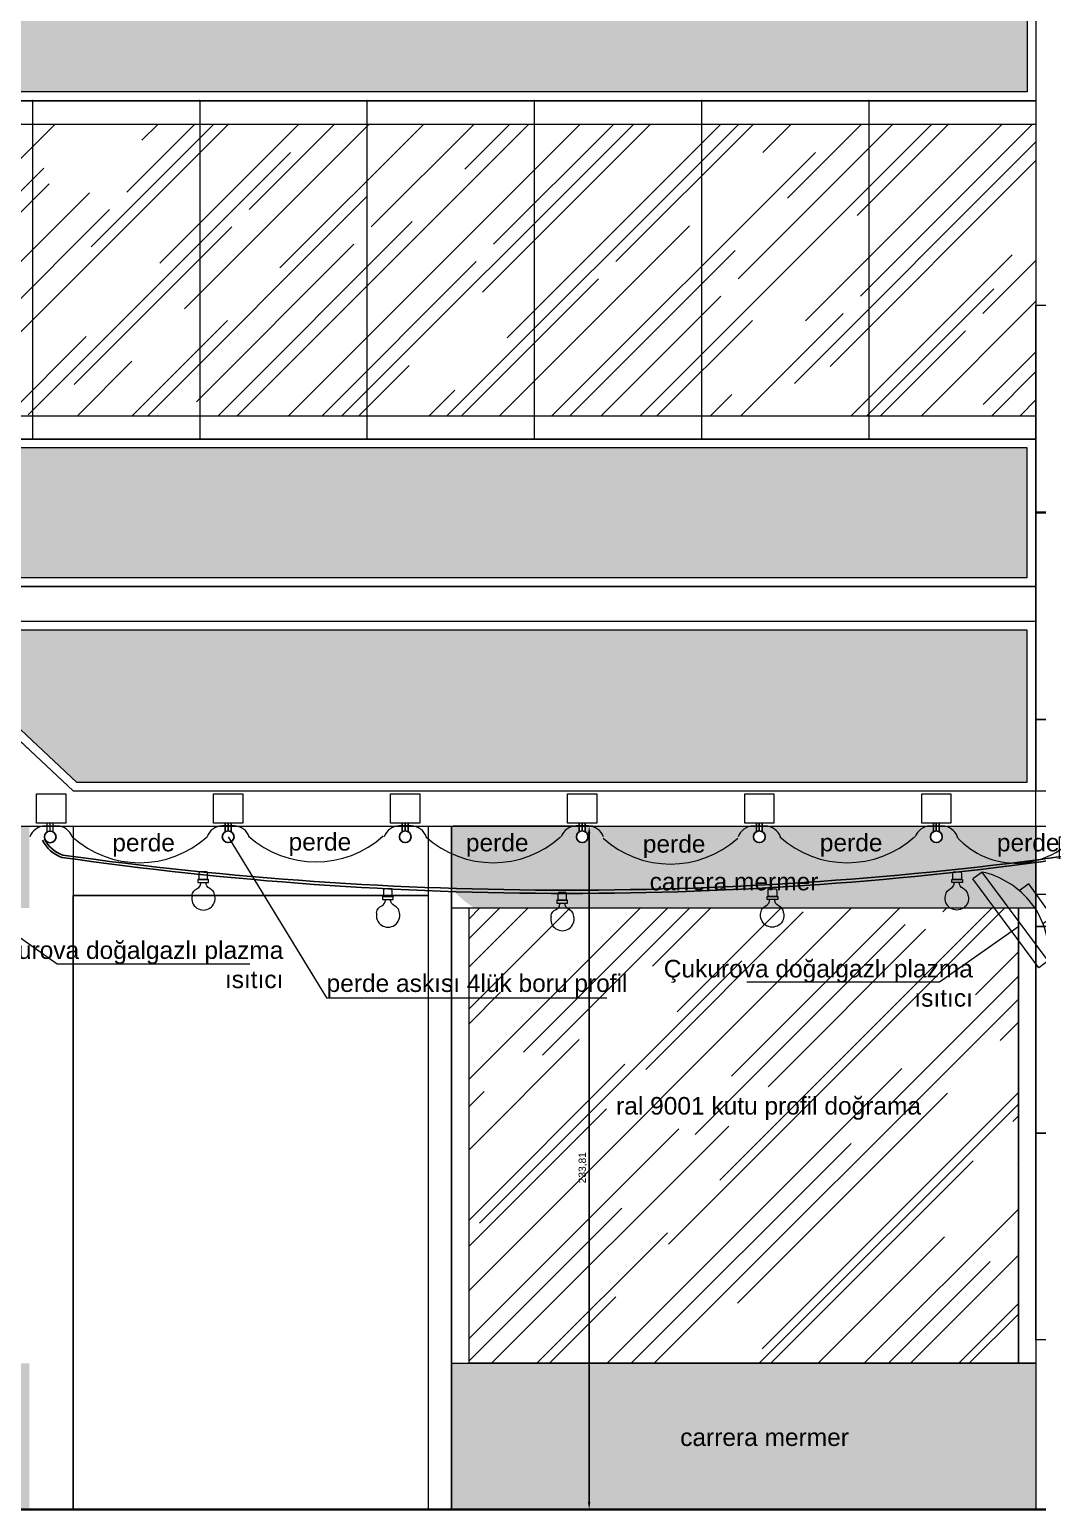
# Model space of a CAD drawing. Header units: millimetres. Extents: x 54215 to 67697, y 23496 to 56611.
# Drawn here: x 57483 to 57827, y 25273 to 25780 of the extents above; entities that cross this region are included whole.
import ezdxf

# ---------------------------------------------------------------- set-up
doc = ezdxf.new("R2010")
doc.units = ezdxf.units.MM
for name, color, linetype, lineweight in [('no3_ahsap gorunus arka kalın', 43, 'Continuous', 15), ('no3_duvar kaplama', 8, 'Continuous', 0), ('no3_duvar mevcut', 4, 'Continuous', 35), ('no3_elektrik işaretleri', 10, 'Continuous', 0), ('no3_kutuprofil kesit', 74, 'Continuous', 18), ('no3_mermer gorunus arka', 41, 'Continuous', 13), ('no3_tavan aydınlatma', 50, 'Continuous', 13), ('no3_yazı duvar', 152, 'Continuous', 0), ('no3_ölçü tefriş', 252, 'Continuous', 0)]:
    doc.layers.add(name, color=color, linetype=linetype, lineweight=lineweight)
doc.layers.add('no3_doğrama gorunus', color=7, linetype='Continuous', lineweight=0, true_color=0x004d4d)
doc.layers.add('no3_tefriş ön ince', color=7, linetype='Continuous', lineweight=18, true_color=0x8c1aff)
doc.styles.get("Standard").update_dxf_attribs({"font": 'arial.ttf'})
doc.dimstyles.new('ISO-25', dxfattribs={"dimtxt": 2.5, "dimasz": 2.5, "dimexe": 1.25, "dimexo": 0.625, "dimtad": 1, "dimtxsty": 'Standard', "dimcen": 2.5, "dimadec": 0, "dimazin": 0, "dimtfac": 1, "dimtmove": 0, "dimatfit": 3, "dimfxl": 1, "dimarcsym": 0})
pattern_1 = [(45, (40994.20118553095, 47595.47906742794), (21.55261469056598, 57.47363917484257), [381, -50.8, 127, -25.4]), (45, (41009.10841069192, 47628.34680483107), (-41.84799352418225, 5.926969039905642), [76.2, -8.382, 152.4, -19.05]), (45, (40987.9150062462, 47619.72575895483), (81.36112045688655, 105.4282068613518), [203.2, -35.56, 101.6, -25.4])]
pattern_2 = [(37.50000000000001, (40994.20118553095, 47595.47906742794), (-0.1600031295984046, 4.894132373293421), [0, -3.860799999999998, 0, -4.318000000000001, 0, -4.1275]), (7.499999999999999, (40994.20118553095, 47595.47906742794), (4.495232831380027, 7.168251005683542), [0, -2.0828, 0, -3.4798, 0, -1.333499999999999]), (327.5, (40991.07698553096, 47595.47906742794), (7.909923702414577, 0.0143718467854576), [0, -1.27, 0, -4.572, 0, -5.968999999999998]), (317.5, (40991.07698553096, 47595.47906742794), (7.635564524722973, 2.229293232572163), [0, -0.635, 0, -2.997199999999999, 0, -3.428999999999998])]

# ---------------------------------------------------------------- blocks, each defined once
blk = doc.blocks.new('dwgty k')
for p, q in [((16497.80880864298, -22077.35399514896), (16493.5775653068, -22077.35399514896)), ((16558.39214197631, -22077.32028720609), (16554.16089864013, -22077.32028720609)), ((16618.97547530964, -22077.32028720609), (16614.74423197346, -22077.32028720609)), ((16679.55880864296, -22077.32028720609), (16675.3275653068, -22077.32028720609)), ((16740.14214197631, -22077.35399514896), (16735.91089864013, -22077.35399514896)), ((16800.72547530964, -22077.35399514896), (16796.49423197346, -22077.35399514896)), ((16855.50152461314, -22077.32028720609), (16851.27028127696, -22077.32028720609))]:
    blk.add_line(p, q)
for centre, radius, start, end in [((16493.70619222916, -22082.9345534917), 5.582040514162881, 91.32038313250358, 160.1413452626945), ((16497.68018172061, -22082.9345534917), 5.582040514162881, 19.85865473730549, 88.67961686754852), ((16554.28952556249, -22082.90084554882), 5.582040514162881, 91.32038313250358, 160.1413452626945), ((16558.26351505394, -22082.90084554882), 5.582040514162881, 19.85865473730549, 88.67961686754852), ((16614.87285889582, -22082.90084554882), 5.582040514162881, 91.32038313250358, 160.1413452626945), ((16618.84684838728, -22082.90084554882), 5.582040514162881, 19.85865473730549, 88.67961686754852), ((16675.45619222916, -22082.90084554882), 5.582040514162881, 91.32038313250358, 160.1413452626945), ((16679.43018172061, -22082.90084554882), 5.582040514162881, 19.85865473730549, 88.67961686754852), ((16736.03952556249, -22082.9345534917), 5.582040514162881, 91.32038313250358, 160.1413452626945), ((16740.01351505394, -22082.9345534917), 5.582040514162881, 19.85865473730549, 88.67961686754852), ((16796.62285889582, -22082.9345534917), 5.582040514162881, 91.32038313250358, 160.1413452626945), ((16800.59684838727, -22082.9345534917), 5.582040514162881, 19.85865473730549, 88.67961686754852), ((16825.84291776987, -22062.87250095841), 27.17629423397946, 221.9470776344024, 322.1356485913858), ((16851.39890819932, -22082.90084554882), 5.582040514162881, 91.32038313250358, 160.1413452626945), ((16855.37289769077, -22082.90084554882), 5.582040514162881, 19.85865473730549, 88.67961686754852), ((16525.9662143646, -22055.52477690741), 34.3743467737078, 227.9214288648164, 312.1623429006575), ((16586.28663856674, -22055.25612721295), 34.3743467737078, 227.9214288648164, 312.1623429006575), ((16646.95936796803, -22055.52477690741), 34.3743467737078, 227.9214288648164, 312.1623429006575), ((16707.59003787264, -22055.96431268827), 34.3743467737078, 227.9214288648164, 312.1623429006575), ((16768.08281067991, -22055.52477690741), 34.3743467737078, 227.9214288648164, 312.1623429006575)]:
    blk.add_arc(centre, radius, start, end)
blk = doc.blocks.new('*D451')
at = {"color": 0, "lineweight": -2, "transparency": 16777216}
for p, q in [((57627.51937250582, 25507.08619242218), (57675.2501432478, 25507.08619242218)), ((57674.0001432478, 25504.58619242218), (57674.0001432478, 25275.77753649787)), ((57627.51937250582, 25273.27753649788), (57675.2501432478, 25273.27753649788))]:
    blk.add_line(p, q, dxfattribs=at)
at = {"color": 0, "transparency": 16777216}
for points in [[(57673.58347658112, 25504.58619242218), (57674.41680991447, 25504.58619242218), (57674.0001432478, 25507.08619242218)], [(57673.58347658112, 25275.77753649787), (57674.41680991447, 25275.77753649787), (57674.0001432478, 25273.27753649788)]]:
    blk.add_solid(points, dxfattribs=at)
at = {"layer": 'Defpoints', "color": 0, "transparency": 16777216}
for p in [(57626.89437250584, 25507.08619242218), (57626.89437250584, 25273.27753649788), (57674.0001432478, 25273.27753649788)]:
    blk.add_point(p, dxfattribs=at)
at = {"color": 0, "transparency": 16777216, "insert": (57671.87275579895, 25390.18186446003), "char_height": 2.5, "attachment_point": 5, "rotation": 90}
blk.add_mtext('233,81', dxfattribs=at)
blk = doc.blocks.new('çukurova plazma ısıtıcı')
for p, q in [((56948.17796217187, 26922.84655497722), (56948.17796217187, 26894.44655497722)), ((56910.56287267003, 26910.75427631398), (56907.37480589209, 26908.3930722045)), ((56929.88367665754, 26878.00189051534), (56907.37480589209, 26908.3930722045)), ((56933.07174343549, 26880.36309462482), (56910.56287267003, 26910.75427631398)), ((56936.93705770717, 26903.08421122681), (56929.18087675293, 26903.08421122681)), ((56936.93705770717, 26898.31923360718), (56932.49611338621, 26898.31923360718)), ((56933.07174343549, 26880.36309462482), (56929.88367665754, 26878.00189051534))]:
    blk.add_line(p, q)
blk.add_lwpolyline([(56948.17796217187, 26894.44655497722), (56936.93705770717, 26894.44655497722), (56936.93705770717, 26922.84655497722), (56948.17796217187, 26922.84655497722)], close=True)
blk.add_lwpolyline([(56931.27466501982, 26893.14748069032), (56934.58990165309, 26895.4718522163), (56926.50542073629, 26906.68698023862), (56923.13196342003, 26904.3044914288)])
for centre, radius, start, end in [((56904.13410529747, 26882.12499363693), 29.34220299385915, 40.16388770166654, 77.34404157419903), ((56905.84399342379, 26883.15827833612), 27.37084987132405, 354.1385847652165, 40.81952397257544)]:
    blk.add_arc(centre, radius, start, end)
blk = doc.blocks.new('ampulll')
at = {"layer": 'no3_tavan aydınlatma'}
for p, q in [((13493.35364906071, 21192.20354231649), (13493.35364906071, 21190.20354231649)), ((13493.35364906071, 21190.20354231649), (13496.35364906071, 21190.20354231649)), ((13496.35364906071, 21190.20354231649), (13496.35126927111, 21192.20473150337))]:
    blk.add_line(p, q, dxfattribs=at)
blk.add_lwpolyline([(13496.35008149755, 21190.20354231649), (13493.05008149755, 21190.20354231649), (13493.05008149755, 21189.20354231649), (13496.35008149755, 21189.20354231649), (13496.65008149754, 21189.20354231649), (13496.65008149754, 21190.20354231649), (13496.35008149755, 21190.20354231649)], dxfattribs=at)
for centre, radius, start, end in [((13494.35364906071, 21192.20354231649), 0.9999999999998403, 135.6335681706354, 180), ((13495.35126997819, 21192.20354231649), 0.9999999999998403, 0.0681354052327225, 44.36643182936461), ((13494.93056144509, 21183.77484739748), 3.99999999999936, 167.3572910014313, 12.64270899856863)]:
    blk.add_arc(centre, radius, start, end, dxfattribs=at)
for points in [[(13491.02754590871, 21184.65032996315), (13491.11806063274, 21185.26344350771), (13491.52299942752, 21186.71756943098), (13493.81502448921, 21187.40949053966), (13494.02351592115, 21188.78006416276), (13494.08793534757, 21189.20354231649)], [(13498.83357698147, 21184.65032996315), (13498.74306225745, 21185.26344350771), (13498.33812346267, 21186.71756943098), (13496.04609840098, 21187.40949053966), (13495.83760696904, 21188.78006416276), (13495.77318754262, 21189.20354231649)]]:
    blk.add_open_spline(points, degree=3, knots=[0.8222984644973967, 0.8222984644973967, 0.8222984644973967, 0.8222984644973967, 2.588602270733336, 5.337332578197075, 6.566382102070093, 6.566382102070093, 6.566382102070093, 6.566382102070093], dxfattribs=at)
at = {"layer": 'no3_ölçü tefriş'}
blk.add_line((13496.06615245051, 21192.9027869452), (13493.63876658839, 21192.9027869452), dxfattribs=at)

msp = doc.modelspace()

# ---------------------------------------------------------------- hatches: boundary and pattern name
at = {"layer": 'no3_duvar kaplama'}
h = msp.add_hatch(dxfattribs=at)
h.set_pattern_fill('AR-SAND', color=256, scale=0.1)
h.set_pattern_definition(pattern_2)
h.paths.add_polyline_path([(57173.39437250584, 25802.27753649787), (57173.39437250584, 25758.27753649787), (57823.89437250582, 25758.27753649787), (57823.89437250582, 25802.27753649787)])
h = msp.add_hatch(dxfattribs=at)
h.set_pattern_fill('AR-RROOF', color=256, angle=45)
h.set_pattern_definition(pattern_1)
h.paths.add_polyline_path([(57426.27475206124, 25747.27753649788), (57369.04337771202, 25747.27753649788), (57369.04337771202, 25647.44091572795), (57426.27475206124, 25647.44091572795)])
h.paths.add_polyline_path([(57483.50612641048, 25747.27753649788), (57426.27475206124, 25747.27753649788), (57426.27475206124, 25647.44091572795), (57483.50612641048, 25647.44091572795)])
h.paths.add_polyline_path([(57540.73750075971, 25747.27753649788), (57483.50612641048, 25747.27753649788), (57483.50612641048, 25647.44091572795), (57540.73750075971, 25647.44091572795)])
h.paths.add_polyline_path([(57540.73750075971, 25647.44091572795), (57597.96887510893, 25647.44091572795), (57597.96887510893, 25747.27753649788), (57540.73750075971, 25747.27753649788)])
h.paths.add_polyline_path([(57655.20024945815, 25747.27753649788), (57597.96887510893, 25747.27753649788), (57597.96887510893, 25647.44091572795), (57655.20024945815, 25647.44091572795)])
h.paths.add_polyline_path([(57712.4316238074, 25747.27753649788), (57655.20024945815, 25747.27753649788), (57655.20024945815, 25647.44091572795), (57712.4316238074, 25647.44091572795)])
h.paths.add_polyline_path([(57769.66299815661, 25747.27753649788), (57712.4316238074, 25747.27753649788), (57712.4316238074, 25647.44091572795), (57769.66299815661, 25647.44091572795)])
h.paths.add_polyline_path([(57769.66299815661, 25647.44091572795), (57826.89437250582, 25647.44091572795), (57826.89437250582, 25747.27753649788), (57769.66299815661, 25747.27753649788)])
h = msp.add_hatch(dxfattribs=at)
h.set_pattern_fill('AR-SAND', color=256, scale=0.1)
h.set_pattern_definition(pattern_2)
h.paths.add_polyline_path([(57376.62853993863, 25636.44091572795), (57423.93015556062, 25592.08619242218), (57823.89437250582, 25592.08619242218), (57823.89437250582, 25636.44091572795)])
h = msp.add_hatch(dxfattribs=at)
h.set_pattern_fill('AR-SAND', color=256, scale=0.1)
h.set_pattern_definition([(37.50000000000001, (45203.72259388794, 42912.61800852683), (-0.1600031295984046, 4.894132373293421), [0, -3.860799999999998, 0, -4.318000000000001, 0, -4.1275]), (7.499999999999999, (45203.72259388794, 42912.61800852683), (4.495232831380027, 7.168251005683542), [0, -2.0828, 0, -3.4798, 0, -1.333499999999999]), (327.5, (45200.59839388795, 42912.61800852683), (7.909923702414577, 0.0143718467854576), [0, -1.27, 0, -4.572, 0, -5.968999999999998]), (317.5, (45200.59839388795, 42912.61800852683), (7.635564524722973, 2.229293232572163), [0, -0.635, 0, -2.997199999999999, 0, -3.428999999999998])])
h.paths.add_polyline_path([(57823.89437250582, 25574.08619242218), (57443.12606115393, 25574.08619242219), (57498.58089953467, 25522.08619242218), (57823.89437250582, 25522.08619242217)])
h = msp.add_hatch(dxfattribs=at)
h.set_pattern_fill('AR-RROOF', color=256, angle=45)
h.set_pattern_definition(pattern_1)
h.paths.add_polyline_path([(57375.04337771202, 25323.27753649787), (57476.39437250582, 25323.27753649787), (57476.39437250582, 25479.08619242218), (57375.04337771202, 25479.08619242218)])
h.paths.add_polyline_path([(57674.24570941423, 25384.48524099481), (57674.24570941423, 25396.41736923492), (57669.09393588081, 25396.41736923492), (57669.09393588081, 25384.48524099481)], flags=9)
h = msp.add_hatch(dxfattribs=at)
h.set_pattern_fill('AR-RROOF', color=256, angle=45)
h.set_pattern_definition(pattern_1)
h.paths.add_polyline_path([(57632.89437250582, 25479.08619242218), (57632.89437250582, 25323.27753649787), (57820.89437250582, 25323.27753649787), (57820.89437250582, 25479.08619242218)])
at = {"layer": 'no3_mermer gorunus arka'}
h = msp.add_hatch(dxfattribs=at)
h.set_pattern_fill('AR-CONC', color=256, scale=0.1)
h.set_pattern_definition([(50, (40994.20118553095, 47595.47906742794), (18.2184668996004, -1.593908553890308), [1.905, -20.955]), (355, (40994.20118553095, 47595.47906742794), (-3.524342142496933, 19.10568452390351), [1.524, -16.764058417]), (100.4514446999999, (40995.71938623094, 47595.34624207796), (14.69412470903533, 17.51177519121951), [1.619000879999999, -17.80902445999999]), (46.18420000000002, (40994.20118553095, 47600.55906742794), (27.107904089213, -4.204232793272714), [2.857499999999993, -31.43249999999995]), (96.63555760999984, (40996.46017553095, 47600.20871742794), (23.7404134051503, 24.74261245977216), [2.428502314, -26.713560816]), (351.1841511700001, (40994.20118553095, 47600.55906742794), (23.74041340649771, 24.74261245855327), [2.285996706999998, -25.145973192]), (21, (40996.74118553094, 47599.28906742795), (15.16143912691325, -10.22651981870876), [1.905, -20.955]), (326, (40996.74118553094, 47599.28906742795), (6.180202834764705, 18.41879661223192), [1.524, -16.764]), (71.45144499999998, (40998.00463879095, 47598.43685743796), (21.34164192787162, 8.192276888590525), [1.619000879999998, -17.80899375999997]), (37.50000000000001, (40994.20118553095, 47595.47906742794), (0.3088603250591817, 8.455503887315311), [0, -16.5608, 0, -17.018, 0, -16.8275]), (7.499999999999999, (40994.20118553095, 47595.47906742794), (6.681966251030575, 10.01805748181195), [0, -9.7028, 0, -16.1798, 0, -6.413499999999999]), (327.5, (40988.53698553095, 47595.47906742794), (13.55905951668714, -0.5728743992673444), [0, -6.349999999999998, 0, -19.812, 0, -26.289]), (317.5, (40985.99698553094, 47595.47906742794), (14.8129181386018, 2.542649103333303), [0, -8.255, 0, -13.1572, 0, -18.669])])
h.paths.add_polyline_path([(57826.89437250582, 25519.08619242217), (57626.89437250584, 25519.08619242218)])
edge = h.paths.add_edge_path()
edge.add_arc((57669.65737776012, 25501.53934202232), 5.582040514164691, 96.43694645419731, 159.7320549495288, ccw=False)
edge.add_line((57669.03157671871, 25507.08619242218), (57626.89437250584, 25507.08619242218))
edge.add_line((57626.89437250584, 25507.08619242218), (57626.89437250584, 25485.79346131458))
edge.add_arc((57655.26012906688, 25510.54383663683), 37.64568001607184, 221.1061344676092, 236.6808984343292)
edge.add_line((57634.58130307657, 25479.08619242218), (57648.12410860175, 25479.08619242218))
edge.add_arc((57627.44528261147, 25510.54383663683), 37.64568001606293, 303.3191015656602, 349.1740956461954)
edge = h.paths.add_edge_path()
edge.add_arc((57673.63136725155, 25501.53934202232), 5.582040514160097, 20.26794505028958, 83.56305354581706)
edge.add_line((57674.25716829293, 25507.08619242218), (57672.64437250582, 25507.08619242218))
edge.add_line((57672.64437250584, 25507.08619242218), (57672.64437250584, 25505.14949715916))
edge.add_arc((57671.64437250582, 25503.41744635159), 2.000000000002524, 1.0408029993413948e-10, 60.00000000004178, ccw=False)
edge.add_arc((57671.64437250582, 25503.4174463516), 2, -180, 0, ccw=False)
edge.add_arc((57671.64437250582, 25503.41744635159), 2, 119.99999999995819, 179.9999999998959, ccw=False)
edge.add_line((57670.64437250582, 25505.14949715917), (57670.64437250582, 25507.08619242218))
edge.add_line((57670.64437250582, 25507.08619242218), (57669.03157671871, 25507.08619242218))
edge.add_arc((57669.65737776012, 25501.53934202232), 5.582040514166193, 96.43694645419731, 159.7320549495288)
edge.add_arc((57627.44528261147, 25510.54383663683), 37.64568001606438, 303.3191015656601, 349.1740956461954, ccw=False)
edge.add_line((57648.12410860175, 25479.08619242218), (57695.16463640992, 25479.08619242218))
edge.add_arc((57715.84346240022, 25510.54383663683), 37.64568001606892, 190.8259043538254, 236.68089843432608, ccw=False)
edge = h.paths.add_edge_path()
edge.add_arc((57730.24071109344, 25501.50563407944), 5.582040514161647, 91.32038313086628, 160.1413452627388, ccw=False)
edge.add_line((57730.11208417122, 25507.08619242218), (57674.25716829294, 25507.08619242218))
edge.add_arc((57673.63136725155, 25501.53934202232), 5.582040514162375, 20.267945050289484, 83.56305354581713, ccw=False)
edge.add_arc((57715.84346240022, 25510.54383663683), 37.64568001606889, 190.8259043538258, 236.6808984343283)
edge.add_line((57695.16463640991, 25479.08619242218), (57708.70744193508, 25479.08619242218))
edge.add_arc((57688.02861594481, 25510.54383663683), 37.64568001606491, 303.3191015656647, 349.0638042515669)
edge = h.paths.add_edge_path()
edge.add_arc((57734.21470058488, 25501.50563407944), 5.582040514161744, 19.8586547375388, 91.3203831308103)
edge.add_line((57734.08607366269, 25507.08619242218), (57733.22770583916, 25507.08619242218))
edge.add_line((57733.22770583916, 25507.08619242218), (57733.22770583916, 25505.14949715916))
edge.add_arc((57732.22770583916, 25503.41744635159), 2.000000000002524, 1.0408029993413948e-10, 60.00000000004178, ccw=False)
edge.add_arc((57732.22770583916, 25503.4174463516), 2, -180, 0, ccw=False)
edge.add_arc((57732.22770583916, 25503.41744635159), 2, 119.99999999995819, 179.9999999998959, ccw=False)
edge.add_line((57731.22770583916, 25505.14949715917), (57731.22770583916, 25507.08619242218))
edge.add_line((57731.22770583916, 25507.08619242218), (57730.11208417122, 25507.08619242218))
edge.add_arc((57730.24071109344, 25501.50563407944), 5.582040514162466, 91.3203831308663, 160.1413452627387)
edge.add_arc((57688.02861594481, 25510.54383663683), 37.64568001606658, 303.3191015656647, 349.06380425156686, ccw=False)
edge.add_line((57708.70744193508, 25479.08619242218), (57755.74796974325, 25479.08619242218))
edge.add_arc((57776.42679573353, 25510.54383663683), 37.64568001606892, 190.936195748393, 236.68089843432608, ccw=False)
edge = h.paths.add_edge_path()
edge.add_arc((57790.82404442678, 25501.50563407945), 5.582040514160983, 91.32038313086719, 160.141345262538, ccw=False)
edge.add_line((57790.69541750455, 25507.08619242218), (57734.08607366269, 25507.08619242218))
edge.add_arc((57734.21470058488, 25501.50563407944), 5.582040514162341, 19.8586547375387, 91.32038313081028, ccw=False)
edge.add_arc((57776.42679573353, 25510.54383663683), 37.64568001606889, 190.936195748393, 236.680898434326)
edge.add_line((57755.74796974324, 25479.08619242218), (57769.2907752684, 25479.08619242218))
edge.add_arc((57748.61194927812, 25510.54383663683), 37.64568001606797, 303.3191015656617, 349.0638042515952)
edge = h.paths.add_edge_path()
edge.add_arc((57794.79803391822, 25501.50563407944), 5.582040514161738, 19.85865473682417, 91.32038313079165)
edge.add_line((57794.66940699601, 25507.08619242218), (57793.8110391725, 25507.08619242218))
edge.add_line((57793.81103917249, 25507.08619242218), (57793.81103917249, 25505.14949715916))
edge.add_arc((57792.81103917249, 25503.41744635159), 2.000000000002524, 1.0408029993413948e-10, 60.00000000004178, ccw=False)
edge.add_arc((57792.81103917249, 25503.4174463516), 2, -180, 0, ccw=False)
edge.add_arc((57792.81103917249, 25503.41744635159), 2, 119.99999999995819, 179.9999999998959, ccw=False)
edge.add_line((57791.81103917249, 25505.14949715917), (57791.81103917249, 25507.08619242218))
edge.add_line((57791.81103917249, 25507.08619242218), (57790.69541750455, 25507.08619242218))
edge.add_arc((57790.82404442678, 25501.50563407944), 5.582040514162508, 91.32038313088499, 160.1413452625441)
edge.add_arc((57748.61194927812, 25510.54383663683), 37.64568001606313, 303.3191015656601, 349.06380425159404, ccw=False)
edge.add_line((57769.29077526841, 25479.08619242218), (57816.33130307659, 25479.08619242218))
edge.add_arc((57837.01012906688, 25510.54383663683), 37.64568001606792, 190.9361957484946, 236.6808984343284, ccw=False)
edge = h.paths.add_edge_path()
edge.add_line((57826.89437250582, 25507.08619242218), (57794.66940699601, 25507.08619242218))
edge.add_arc((57794.79803391822, 25501.50563407944), 5.582040514162299, 19.858654736824178, 91.32038313079181, ccw=False)
edge.add_arc((57837.01012906688, 25510.54383663683), 37.64568001606703, 190.936195748495, 236.6808984343306)
edge.add_line((57816.33130307659, 25479.08619242218), (57820.89437250582, 25479.08619242218))
edge.add_line((57820.89437250582, 25479.08619242218), (57826.89437250582, 25479.08619242218))
edge.add_line((57826.89437250582, 25479.08619242218), (57826.89437250582, 25507.08619242218))
h.paths.add_polyline_path([(57826.89437250582, 25323.27753649787), (57820.89437250582, 25323.27753649787), (57632.89437250582, 25323.27753649787), (57626.89437250584, 25323.27753649787), (57626.89437250584, 25273.27753649788), (57826.89437250582, 25273.27753649788)])
h.paths.add_polyline_path([(57482.39437250584, 25323.27753649787), (57369.04337771202, 25323.27753649787), (57369.04337771202, 25273.27753649788), (57482.39437250584, 25273.27753649788)])
h.paths.add_polyline_path([(57482.39437250584, 25507.08619242218), (57369.04337771202, 25507.08619242218), (57369.04337771202, 25479.08619242218), (57482.39437250584, 25479.08619242218)])

# ---------------------------------------------------------------- linework, layer by layer
for p, q in [((57549.47770583916, 25505.14949715917), (57549.47770583916, 25508.11990036506)), ((57550.47770583916, 25505.4174463516), (57550.47770583916, 25508.11990036506)), ((57551.47770583916, 25505.14949715917), (57551.47770583916, 25508.11990036506)), ((57610.06103917249, 25505.14949715917), (57610.06103917249, 25508.11990036506)), ((57611.06103917249, 25505.4174463516), (57611.06103917249, 25508.11990036506)), ((57612.06103917249, 25505.14949715917), (57612.06103917249, 25508.11990036506)), ((57670.64437250582, 25505.14949715917), (57670.64437250582, 25508.11990036506)), ((57671.64437250582, 25505.4174463516), (57671.64437250582, 25508.11990036506)), ((57672.64437250584, 25505.14949715917), (57672.64437250584, 25508.11990036506)), ((57731.22770583916, 25505.14949715917), (57731.22770583916, 25508.11990036506)), ((57732.22770583916, 25505.4174463516), (57732.22770583916, 25508.11990036506)), ((57733.22770583916, 25505.14949715917), (57733.22770583916, 25508.11990036506)), ((57791.81103917249, 25505.14949715917), (57791.81103917249, 25508.11990036506)), ((57792.81103917249, 25505.4174463516), (57792.81103917249, 25508.11990036506)), ((57793.81103917249, 25505.14949715917), (57793.81103917249, 25508.11990036506)), ((57497.39437250584, 25483.27753649787), (57618.89437250582, 25483.27753649787)), ((57626.89437250584, 25273.27753649788), (57626.89437250584, 25323.27753649787)), ((57826.89437250582, 25323.27753649787), (57820.89437250582, 25323.27753649787))]:
    msp.add_line(p, q)
for centre in [(57489.57122528966, 25503.38373840872), (57550.47770583916, 25503.4174463516), (57611.06103917249, 25503.4174463516), (57671.64437250582, 25503.4174463516), (57732.22770583916, 25503.4174463516), (57792.81103917249, 25503.4174463516)]:
    msp.add_circle(centre, 2)
for centre, radius, start, end in [((57497.57227113184, 25507.59497004217), 11.900216636787, 206.8701635985825, 250.5267334766107), ((57497.57227113184, 25507.59497004217), 11.100216636787, 206.8701635985825, 250.5267334766107), ((57666.56150994432, 26702.71984764449), 1218.679876960989, 261.8409731857948, 278.1493068128921), ((57666.56179119834, 26733.46499850941), 1248.32378416475, 262.0438855120321, 277.9470266990683)]:
    msp.add_arc(centre, radius, start, end)
for p in [(57483.50612641048, 25755.27753649788), (57540.73750075971, 25755.27753649788), (57597.96887510893, 25755.27753649788), (57655.20024945815, 25755.27753649788), (57712.4316238074, 25755.27753649788), (57769.66299815661, 25755.27753649788)]:
    msp.add_point(p)
at = {"layer": 'no3_doğrama gorunus'}
for p, q in [((57483.50612641048, 25755.27753649788), (57483.50612641048, 25639.44091572795)), ((57540.73750075971, 25755.27753649788), (57540.73750075971, 25639.44091572795)), ((57597.96887510893, 25755.27753649788), (57597.96887510893, 25639.44091572795)), ((57655.20024945815, 25755.27753649788), (57655.20024945815, 25639.44091572795)), ((57712.4316238074, 25755.27753649788), (57712.4316238074, 25639.44091572795)), ((57769.66299815661, 25755.27753649788), (57769.66299815661, 25639.44091572795)), ((57369.04337771202, 25747.27753649788), (57826.89437250582, 25747.27753649788)), ((57369.04337771202, 25647.44091572795), (57826.89437250582, 25647.44091572795)), ((57826.89437250582, 25589.08619242218), (57422.74362853179, 25589.08619242218)), ((57826.89437250582, 25577.08619242218), (57435.54089892733, 25577.08619242219)), ((57185.69437250582, 25507.08619242219), (57860.89437250582, 25507.08619242218)), ((57618.89437250582, 25507.08619242218), (57618.89437250582, 25273.27753649788)), ((57626.89437250584, 25507.08619242218), (57626.89437250584, 25273.27753649788))]:
    msp.add_line(p, q, dxfattribs=at)
at = {"layer": 'no3_duvar mevcut'}
msp.add_line((57062.89437250584, 25273.27753649788), (57934.39437250582, 25273.27753649788), dxfattribs=at)
at = {"layer": 'no3_kutuprofil kesit'}
for p, q in [((57254.19417982599, 25747.13500454798), (57497.39437250584, 25519.08619242218)), ((57497.39437250584, 25519.08619242218), (57860.89437250582, 25519.08619242218)), ((57488.57122528966, 25505.11578921628), (57488.57122528966, 25508.08619242217)), ((57488.57122528966, 25507.09990280058), (57860.89437250582, 25507.08619242218)), ((57489.57122528966, 25505.38373840872), (57489.57122528966, 25508.08619242217)), ((57490.57122528968, 25505.11578921628), (57490.57122528968, 25508.08619242217)), ((57497.39437250584, 25507.08619242218), (57497.39437250584, 25273.27753649788)), ((57497.39437250584, 25273.27753649788), (57497.39437250584, 25483.27753649787))]:
    msp.add_line(p, q, dxfattribs=at)
for points in [[(57170.39437250582, 25805.27753649787), (57826.89437250582, 25805.27753649787), (57826.89437250582, 25755.27753649788), (57170.39437250582, 25755.27753649788)], [(57173.39437250584, 25802.27753649787), (57823.89437250582, 25802.27753649787), (57823.89437250582, 25758.27753649787), (57173.39437250584, 25758.27753649787)], [(57376.62853993863, 25636.44091572795), (57423.93015556062, 25592.08619242218), (57823.89437250582, 25592.08619242218), (57823.89437250582, 25636.44091572795)], [(57443.12606115393, 25574.08619242219), (57498.58089953467, 25522.08619242218), (57823.89437250582, 25522.08619242217), (57823.89437250582, 25574.08619242218)], [(57484.89437250582, 25518.08619242218), (57494.89437250582, 25518.08619242218), (57494.89437250582, 25508.08619242217), (57484.89437250582, 25508.08619242217)], [(57545.47770583916, 25518.11990036505), (57555.47770583916, 25518.11990036505), (57555.47770583916, 25508.11990036506), (57545.47770583916, 25508.11990036506)], [(57606.06103917249, 25518.11990036505), (57616.06103917249, 25518.11990036505), (57616.06103917249, 25508.11990036506), (57606.06103917249, 25508.11990036506)], [(57666.64437250582, 25518.11990036505), (57676.64437250584, 25518.11990036505), (57676.64437250584, 25508.11990036506), (57666.64437250582, 25508.11990036506)], [(57727.22770583916, 25518.11990036505), (57737.22770583916, 25518.11990036505), (57737.22770583916, 25508.11990036506), (57727.22770583916, 25508.11990036506)], [(57787.81103917249, 25518.11990036505), (57797.81103917249, 25518.11990036505), (57797.81103917249, 25508.11990036506), (57787.81103917249, 25508.11990036506)]]:
    msp.add_lwpolyline(points, close=True, dxfattribs=at)
for points in [[(57369.04337771202, 25639.44091572795), (57422.74362853177, 25589.08619242218), (57826.89437250582, 25589.08619242218), (57826.89437250582, 25639.44091572795), (57369.04337771202, 25639.44091572795)], [(57435.54089892733, 25577.08619242219), (57497.39437250584, 25519.08619242218), (57826.89437250582, 25519.08619242218), (57826.89437250582, 25577.08619242218), (57435.54089892733, 25577.08619242219)]]:
    msp.add_lwpolyline(points, dxfattribs=at)
at = {"layer": 'no3_tefriş ön ince'}
for p, q in [((57826.89437250582, 25805.27753649787), (57826.89437250582, 25519.08619242218)), ((57170.39437250582, 25755.27753649788), (57826.89437250582, 25755.27753649788)), ((57369.04337771202, 25639.44091572795), (57826.89437250582, 25639.44091572795)), ((57826.89437250582, 25507.08619242218), (57826.89437250582, 25273.27753649788)), ((57626.89437250584, 25479.08619242218), (57826.89437250582, 25479.08619242218)), ((57632.89437250582, 25323.27753649787), (57632.89437250582, 25479.08619242218)), ((57820.89437250582, 25323.27753649787), (57820.89437250582, 25479.08619242218)), ((57626.89437250584, 25323.27753649787), (57826.89437250582, 25323.27753649787))]:
    msp.add_line(p, q, dxfattribs=at)
for points in [[(57826.89437250582, 25805.27753649787), (57826.89437250582, 25685.27753649787), (57841.89437250582, 25685.27753649787)], [(57845.89437250582, 25472.76355407506), (57826.89437250582, 25472.76355407506), (57826.89437250582, 25543.51355407507), (57897.64437250584, 25543.51355407507), (57897.64437250584, 25472.76355407506), (57860.94907063855, 25472.76355407506)], [(57845.89437250582, 25402.01355407505), (57826.89437250582, 25402.01355407505), (57826.89437250582, 25472.76355407506), (57845.89437250582, 25472.76355407506)], [(57845.89437250582, 25331.26355407505), (57826.89437250582, 25331.26355407505), (57826.89437250582, 25402.01355407505), (57845.89437250582, 25402.01355407505)]]:
    msp.add_lwpolyline(points, dxfattribs=at)
for points in [[(57826.89437250582, 25685.27753649787), (57897.64437250584, 25685.27753649787), (57897.64437250584, 25614.52753649787), (57826.89437250582, 25614.52753649787)], [(57826.89437250582, 25614.26355407506), (57897.64437250584, 25614.26355407506), (57897.64437250584, 25543.51355407507), (57826.89437250582, 25543.51355407507)], [(57626.89437250584, 25507.08619242218), (57826.89437250582, 25507.08619242218), (57826.89437250582, 25273.27753649788), (57626.89437250584, 25273.27753649788)], [(57632.89437250582, 25479.08619242218), (57820.89437250582, 25479.08619242218), (57820.89437250582, 25323.27753649787), (57632.89437250582, 25323.27753649787)]]:
    msp.add_lwpolyline(points, close=True, dxfattribs=at)
at = {"layer": 'no3_yazı duvar'}
for points in [[(57550.47770583916, 25503.41744635159), (57584.15679767572, 25448.29916131404), (57680.01782294521, 25448.29916131404)], [(57464.810102985, 25479.08619242217), (57492.00535887069, 25459.99244409038), (57557.94114519237, 25459.99244409038)], [(57821.06902129971, 25472.76355407505), (57793.87376541402, 25453.66980574327), (57727.93797909233, 25453.66980574327)]]:
    msp.add_lwpolyline(points, dxfattribs=at)

# ---------------------------------------------------------------- block references
for p in [(44047.07892071494, 4298.561113536789), (44110.25766718356, 4292.725228427271), (44169.92738701565, 4291.481746442815)]:
    msp.add_blockref('ampulll', p)
at = {"xscale": -1}
for p in [(71294.76595144861, 4298.561113536789), (71231.58720498, 4292.725228427271)]:
    msp.add_blockref('ampulll', p, dxfattribs=at)
at = {"layer": 'no3_ahsap gorunus arka kalın'}
msp.add_blockref('dwgty k', (40994.20118553095, 47584.44018757113), dxfattribs=at)
at = {"layer": 'no3_elektrik işaretleri'}
msp.add_blockref('çukurova plazma ısıtıcı', (897.9793194651611, -1419.410988548303), dxfattribs=at)

# ---------------------------------------------------------------- texts
at = {"layer": 'no3_yazı duvar', "char_height": 6, "width": 108.0230325313969}
for s, insert, attachment_point in [('perde', (57510.83507668825, 25504.43044409318), 1), ('perde', (57571.15550089039, 25504.69909378764), 1), ('perde', (57631.82823029169, 25504.43044409318), 1), ('perde', (57692.37569430178, 25503.99100901578), 1), ('perde', (57752.95167300358, 25504.43044409318), 1), ('perde', (57813.53500633691, 25504.43044409318), 1), (' carrera mermer', (57752.45173927017, 25491.08705388111), 3), ('Çukurova doğalgazlı plazma ısıtıcı', (57569.3729943705, 25467.62352535643), 3), ('Çukurova doğalgazlı plazma ısıtıcı', (57805.30561459215, 25461.30088700931), 3), ('perde askısı 4lük boru profil', (57584.15679767572, 25456.32334916338), 1), (' ral 9001 kutu profil doğrama ', (57787.58292337362, 25414.37913088049), 3), (' carrera mermer', (57762.90920512258, 25300.98176275949), 3)]:
    msp.add_mtext(s, dxfattribs=dict(at, insert=insert, attachment_point=attachment_point))

# ---------------------------------------------------------------- dimensions: what is measured, and where the dimension line sits
dim = msp.add_linear_dim(base=(57674.0001432478, 25273.27753649788), p1=(57626.89437250584, 25507.08619242218), p2=(57626.89437250584, 25273.27753649788), angle=90, dimstyle='ISO-25')
dim.commit()
dim.dimension.update_dxf_attribs({"geometry": '*D451', "text_midpoint": (57671.87275579895, 25390.18186446003)})

doc.saveas('drawing.dxf')
